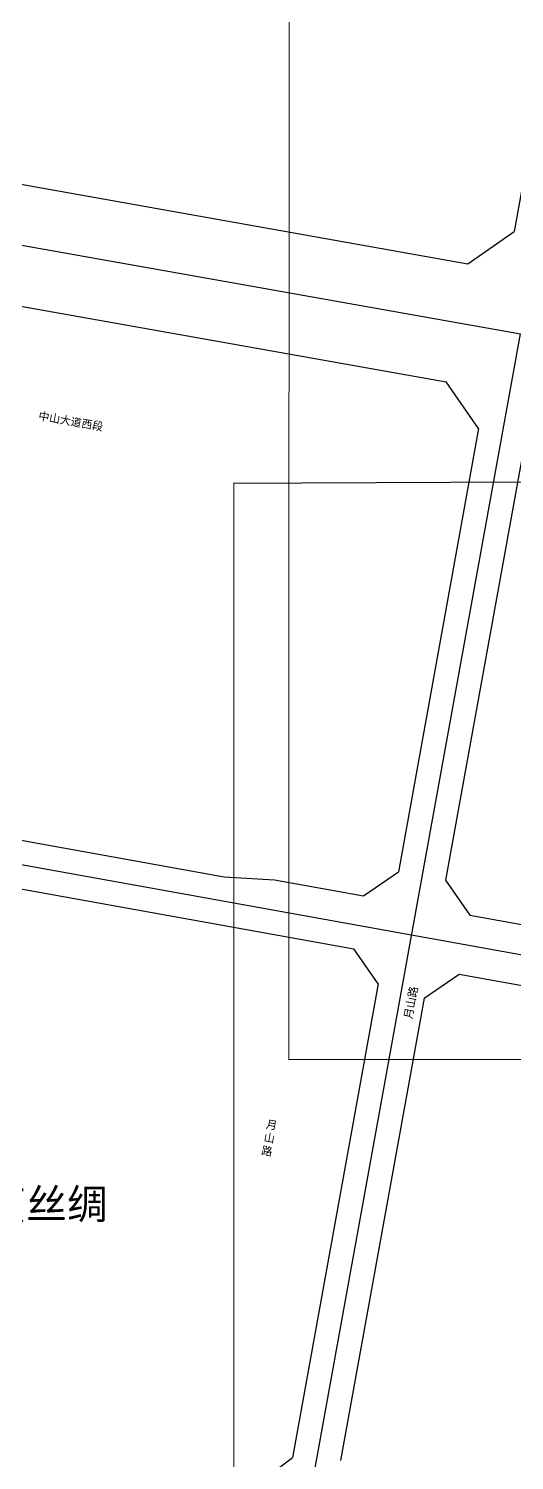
# Model space of a CAD drawing. Extents: x 529262 to 576451, y 2694391 to 2717535.
# Drawn here: x 562553 to 562796, y 2709168 to 2709883 of the extents above; entities that cross this region are included whole.
import ezdxf
from ezdxf.enums import TextEntityAlignment as Align
from ezdxf.xclip import XClip

# ---------------------------------------------------------------- set-up
doc = ezdxf.new("R2010")
doc.units = 0
doc.header["$XCLIPFRAME"] = 0
for name, color, linetype in [('PP-COM', 7, 'Continuous'), ('RD-中线', 40, 'Continuous'), ('RD-红线', 7, 'Continuous'), ('RD-路名', 7, 'Continuous'), ('地块名称', 1, 'Continuous')]:
    doc.layers.add(name, color=color, linetype=linetype)
doc.styles.add('STYLE1', font='simhei.ttf')
doc.styles.add('黑体', font='simhei.ttf')

# ---------------------------------------------------------------- blocks, each defined once
blk = doc.blocks.new('A$C19FD0107')
at = {"layer": 'RD-中线', "color": 8, "linetype": 'Continuous'}
for points in [[(-5280.17, 15276.46), (-7574.88, 15234.77, -0.04855), (-7632.83, 15239.35), (-9762.37, 15617.81)], [(-10183.3, 15387.4), (-7663.23, 14933.29, 0.038865), (-7616.9, 14928.62), (-7590.58, 14928.02), (-7346.35, 14934.22, -0.001455), (-7345.65, 14934.24), (-7293.51, 14935.26, -0.001453), (-7292.81, 14935.27), (-7218.98, 14936.29), (-7119.65, 14938.66)]]:
    blk.add_lwpolyline(points, format="xyb", dxfattribs=at)
at = {"layer": 'RD-中线', "color": 8, "linetype": 'Continuous', "flags": 128}
blk.add_lwpolyline([(-8199.59, 15340.08), (-8308.52, 14738.51)], dxfattribs=at)
at = {"layer": 'RD-红线', "color": 8, "linetype": 'Continuous', "flags": 128}
for points in [[(-8153.97, 15659.33), (-8202.51, 15391.31)], [(-8619.63, 15445.2), (-8225.69, 15375.19)], [(-8630.45, 15386.18), (-8236.5, 15316.17)], [(-8220.32, 15292.91), (-8260.44, 15071.36)], [(-8196.67, 15288.84), (-8236.82, 15067.13)], [(-8686.31, 15105.46), (-8282.7, 15032.73)], [(-8270.6, 15015.29), (-8313.31, 14779.43), (-8313.44, 14778.66)], [(-8247.51, 15008.08), (-8289.32, 14777.17)]]:
    blk.add_lwpolyline(points, dxfattribs=at)
at = {"layer": 'RD-红线', "color": 8}
for points in [[(-8225.69, 15375.19), (-8202.51, 15391.31, 0.413261)], [(-8220.32, 15292.91), (-8236.5, 15316.17, 0.415167)], [(-8277.86, 15059.27), (-8260.44, 15071.36, 0.413964)], [(-8236.82, 15067.13), (-8224.72, 15049.7, 0.414464)], [(-8270.6, 15015.29), (-8282.7, 15032.73, 0.414464)]]:
    blk.add_lwpolyline(points, format="xyb", dxfattribs=at)
for points in [[(-8610.86, 15116.23), (-8347.57, 15068.79), (-8322.45, 15067.31), (-8277.87, 15059.28), (-8277.86, 15059.27)], [(-8224.72, 15049.7), (-8180.15, 15041.67), (-8156.08, 15034.28)], [(-8247.51, 15008.08), (-8230.08, 15020.18)], [(-8230.08, 15020.18), (-8185.5, 15012.15), (-8160.37, 15010.67)], [(-8445.36, 14773.23), (-8415.23, 14772.17), (-8335.95, 14761.41), (-8313.44, 14778.66)]]:
    blk.add_lwpolyline(points, dxfattribs=at)

msp = doc.modelspace()

# ---------------------------------------------------------------- linework, layer by layer
at = {"const_width": 0.5}
for points in [[(562682.951, 2710084.137), (562682.741, 2709368.13), (563008.028, 2709368.134), (563008.106, 2709441.395), (563253.916, 2709441.417), (563253.894, 2710087.101), (562682.951, 2710084.137)], [(562655.324, 2709656.052), (562655.298, 2708939.262), (562981.207, 2708939.425), (562981.103, 2709012.625), (563226.91, 2709012.603), (563226.866, 2709658.622), (562655.324, 2709656.052)]]:
    msp.add_lwpolyline(points, dxfattribs=at)

# ---------------------------------------------------------------- block references
at = {"layer": 'PP-COM'}
ref = msp.add_blockref('A$C19FD0107', (570997.993, 2694390.603), dxfattribs=at)
XClip(ref).set_block_clipping_path([(-9366.4383134884, 14428.6043910822), (-3328.4480743363, 17452.7484863754)])

# ---------------------------------------------------------------- texts
at = {"layer": 'RD-路名', "color": 7, "style": '黑体'}
for s, rotation, p in [('  中山大道西段', 350.033952, (562571.08, 2709687.643)), ('月山路', 79.376778, (562743.683, 2709396.572))]:
    msp.add_text(s, height=4, rotation=rotation, dxfattribs=at).set_placement(p, align=Align.MIDDLE)
at = {"layer": 'RD-路名', "color": 7, "linetype": 'Continuous', "insert": (562671.846, 2709337.868), "char_height": 4, "width": 50.99419, "attachment_point": 1, "rotation": 349.958985, "style": '黑体'}
msp.add_mtext('月\\P山\\P路', dxfattribs=at)
at = {"layer": '地块名称', "color": 1, "style": 'STYLE1'}
msp.add_text('东盟茧丝绸', height=15, dxfattribs=at).set_placement((562489.967, 2709288.387))

doc.saveas('drawing.dxf')
